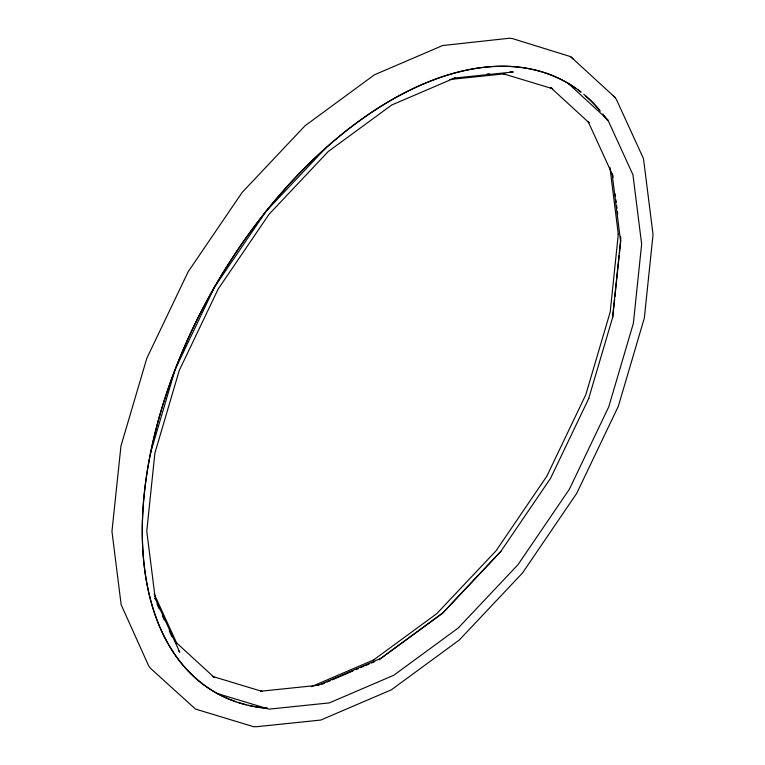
<?xml version="1.0" encoding="UTF-8"?>
<svg xmlns="http://www.w3.org/2000/svg" width="765" height="765" viewBox="0 0 765 765"><rect width="100%" height="100%" fill="white"/><g stroke="black" fill="none" stroke-linecap="round" stroke-linejoin="round"><path stroke-width="1.15" d="M612.545 317.657L620.539 241.052L612.134 173.99L612.325 174.42L588.113 121.511L589.079 122.773L550.762 87.621L552.655 88.721L503.934 73.975M614.639 299.22L612.784 316.968L588.677 398.575M614.888 296.849L619.21 255.434M619.459 253.062L620.817 240.047M150.409 453.358L175.128 369.524L214.602 286.932L266.124 211.216L326.206 147.521M588.782 398.412L550.58 478.288L500.759 551.536L442.399 613.396L378.991 659.784M500.846 551.374L442.859 612.841L380.578 658.512L318.23 685.268L318.709 685.22L260.616 691.235M311.365 686.674L373.798 659.879L373.339 660.128L436.786 613.635L496.055 550.81L546.879 476.117L585.818 394.654L610.202 311.957L618.321 233.937L618.33 234.463L609.915 167.296M321.577 684.426L324.829 683.03M326.999 682.103L330.241 680.707M332.412 679.779L352.99 670.943M356.241 669.547L358.412 668.62M360.583 667.692L363.824 666.296M365.995 665.368L369.246 663.972M371.407 663.045L374.659 661.649M487.114 74.014L489.466 73.775M449.849 79.484L504.91 73.784L503.848 73.832M510.178 71.633L513.277 71.977L454.114 78.107L455.06 77.858L391.709 105.006L328.271 151.499L269.012 214.315L218.197 288.988L179.268 370.442L154.884 453.129L146.765 531.14L155.343 599.263L155.085 598.326L179.746 652.21L178.628 650.872M261.152 691.244L262.194 691.436L212.345 676.346L214.238 677.446L175.921 642.294L176.887 643.556L154.157 593.889M217.155 693.482L268.993 709.145L329.371 702.892L393.87 675.208L458.245 627.998L518.096 564.56L569.428 489.122L608.749 406.846L633.372 323.337L641.644 244.159L632.942 174.764L607.85 119.904M615.366 97.719L570.575 56.62L512.407 38.566L509.289 38.25L442.581 45.556L374.401 74.817L305.025 125.776L242.123 192.455L188.171 271.738L146.842 358.211L120.956 445.985L111.958 531.379L121.157 604.723L148.601 665.713L150.437 668.266L195.515 709.088L253.789 726.75L256.935 726.664L320.774 720.056L391.364 689.81L459.287 640.009L522.514 572.975L576.753 493.282L618.302 406.349L644.321 318.116L653.042 234.587L643.489 158.642L616.867 100.492L615.366 97.719L613.042 95.568M567.965 83.203L607.687 119.636M570.575 56.62L572.985 58.838M156.988 604.025L159.216 608.892M162.381 615.815L164.351 620.109M169.256 630.829L171.991 636.815M612.822 174.994L613.119 177.365M615.203 193.966L615.5 196.337M615.949 199.894L616.246 202.266M616.695 205.833L616.992 208.204M617.432 211.762L617.728 214.133M620.558 236.662L620.855 239.034M578.063 89.983A351.871 203.155 -60 0 1 580.845 92.096M585.368 95.826A351.871 203.155 -60 0 1 600.296 111.174M604.034 115.926A351.871 203.155 -60 0 1 606.176 118.862M267.406 708.208A351.871 203.155 -60 0 1 248.338 705.234M246.014 704.67A351.871 203.155 -60 0 1 238.03 702.385M235.802 701.639A351.871 203.155 -60 0 1 210.145 294.793A351.871 203.155 -60 0 1 576.179 88.625M583.733 94.238A352.015 203.241 -60 0 1 599.693 110.189M602.734 113.947A352.015 203.241 -60 0 1 607.611 120.612M267.444 708.38A352.015 203.241 -60 0 1 199.818 314.252A352.015 203.241 -60 0 1 581.008 92.029"/></g></svg>
